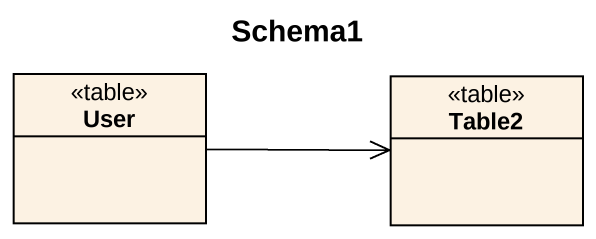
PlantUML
@startuml
title Schema1
hide circle
hide empty members
class User <<table>>
class Table2 <<table>>
User -right-> Table2
@enduml
